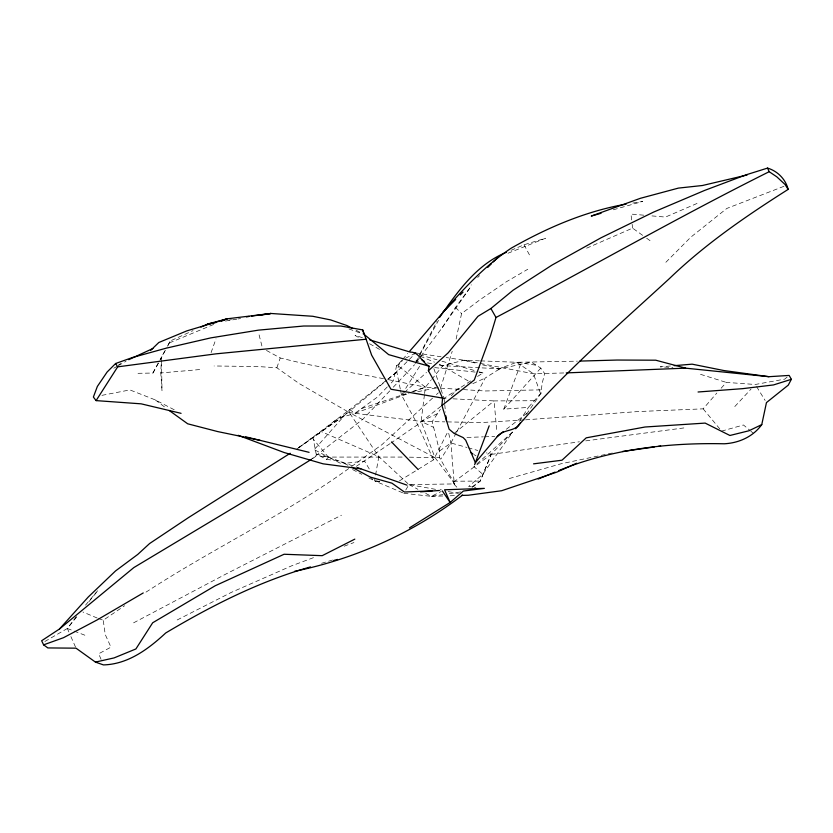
<?xml version="1.0" encoding="UTF-8"?>
<svg xmlns="http://www.w3.org/2000/svg" width="833" height="833" viewBox="0 0 833 833"><rect width="100%" height="100%" fill="white"/><g stroke="black" fill="none" stroke-linecap="round" stroke-linejoin="round"><path stroke-width="0.62" stroke-dasharray="4.17 3.12" d="M456.838 487.159L454.297 484.483L450.903 442.979L448.102 430.682M454.297 484.483L453.527 481.755L439.366 457.359L439.553 450.997L432.192 421.633L440.376 409.305M160.248 359.44L161.467 357.17L162.008 390.896L160.79 372.965L161.467 357.17L165.59 349.6M526.487 414.293L541.086 393.061L542.023 383.982L544.636 373.465L540.794 368.103L531.235 362.043L499.717 368.842L480.974 367.832M424.434 394.8L421.102 421.425L434.982 457.609L454.787 483.921L408.93 484.577L378.807 456.651L349.329 412.606L298.985 383.43L276.868 367.769L257.689 366.53L214.112 365.979M424.591 393.53L425.392 387.189L430.953 380.337M456.12 339.031L461.576 313.604L479.787 299.89L506.329 281.783L527.778 269.267M400.267 388.99L396.8 371.924L399.278 363.646L402.714 360.429M440.459 388.251L452.204 351.339M276.868 367.769L280.221 357.982L265.821 350.089M420.727 356.43L442.292 327.525L470.458 287.135L471.259 284.803M211.082 352.619L216.007 338.823M472.415 487.295L480.245 481.078L491.272 454.224L512.597 432.077L482.776 474.279L468.646 486.482L475.903 487.357M541.086 393.061L528.403 407.399L503.788 409.149L520.448 364.49M471.863 487.034L480.245 481.078L491.272 454.224L486.378 452.86M167.568 346.247L170.296 340.957L193.037 330.639M415.146 363.542L417.468 358.95M419.78 354.358L436.898 321.538M399.465 480.849L433.504 459.837L447.987 431.484M456.317 432.733L450.903 442.979L440.834 459.066M456.921 431.588L485.191 378.047L499.717 368.842M138.018 373.309L152.939 373.038L159.644 360.574M416.417 361.283L418.874 356.722M419.488 355.587L438.543 320.288M167.943 345.279L170.296 340.957M152.939 373.038L166.964 347.361M405.765 490.033L408.93 484.577L435.576 489.346M498.092 369.904L498.748 368.852L516.731 362.282L577.321 361.158M433.504 459.837L417.677 424.653L401.506 395.092L420.342 365.125M519.469 421.352L528.403 407.399M442.292 327.525L455.495 307.367L470.458 287.135M416.875 361.595L419.957 357.472M44.867 641.493L67.348 628.488L76.719 616.108M350.693 414.636L337.813 418.51L321.153 431.9L312.989 437.429L316.186 454.089L326.557 459.358L328.327 457.078L403.057 457.067M68.879 631.966L67.348 628.488L76.98 616.535M89.027 601.593L97.867 590.628M431.744 379.359L442.864 365.645L463.95 360.231L479.402 360.835M85.528 605.122L97.815 590.555M314.812 449.008L349.704 409.628L386.783 379.942M401.912 360.272L396.508 365.916L393.415 380.681L388.074 386.158M402.745 359.294L407.764 353.421M451.34 395.769L456.973 389.198L461.846 387.491M525.592 419.832L638.234 411.544L703.156 408.847L716.838 393.03M453.506 482.213L491.272 454.224M721.159 388.199L726.355 382.409L755.271 384.482L784.696 379.13L787.383 376.912M503.788 409.149L540.794 368.103M734.8 406.556L751.012 389.084M389.75 390.906L363.146 418.999L310.188 460.18M393.291 387.168L414.574 364.698M387.189 387.064L377.391 397.091L354.952 413.293L349.329 412.606L434.982 457.609L439.366 457.359M665.879 262.28L690.817 237.166L726.813 208.448L784.426 186.123M477.694 277.462L479.527 275.629M387.907 379.327L396.8 371.924L413.689 355.066M432.587 398.091L381.951 444.635L352.848 465.585M436.419 394.571L438.325 392.812M400.517 390.219L401.506 395.092L403.422 393.353M404.39 392.478L426.475 372.476M512.597 432.077L473.904 466.595L482.776 474.279M396.508 365.916L399.278 363.646M298.87 447.696L345.424 414.699L386.918 380.15M454.12 433.399L494.115 400.912L536.369 400.704M387.782 379.14L396.8 371.924M440.917 406.296L417.677 424.653L391.125 442.896M506.349 429.245L527.664 412.668M296.746 449.206L349.704 409.628L354.952 413.293L421.102 421.425L444.884 421.862M348.694 468.573C284.178 515.065 211.728 549.124 145.244 592.627M439.553 450.997L450.903 442.979L466.803 447.415M298.568 447.54L345.424 414.699M390.063 443.625L355.837 466.657M98.409 618.482L103.23 620.252L124.638 605.726M312.448 458.639L317.852 455.068M442.573 398.101L444.041 398.351L473.217 379.296M477.538 376.474L482.942 372.945L479.214 371.882M453.527 481.755L454.37 481.214L480.245 481.078M118.682 364.844L120.785 363.542M439.303 490.491L441.23 489.315M113.788 368.217L117.12 366.322M118.234 365.687L126.002 361.251M133.603 622.834L226.191 573.895L341.457 515.211M405.515 358.263L414.261 353.754M177.169 619.971L231.324 592.388L291.904 565.722L315.009 557.09M403.859 493.303L431.307 496.343L441.23 491.46M437.533 413.595L421.102 421.425L433.389 427.204M472.832 383.649L485.191 378.047M642.628 235.333L632.58 228.127L583.86 249.39M697.023 203.46L665.432 217.08L650.115 215.747M511.098 250.296L524.051 244.756L545.584 238.238L507.412 253.471M169.401 342.904L215.445 323.714M344.196 546.188L353.921 542.554M354.952 413.293L408.389 393.488M413.241 391.697L425.392 387.189L439.283 388.074M361.46 408.555L405.723 393.77M411.866 391.708L425.392 387.189L397.372 365.239M321.6 563.285L332.7 559.984M613.327 209.791L642.732 201.43L631.268 203.325M509.296 478.538L561.005 463.794L613.609 452.756M721.524 431.14L743.463 424.986L749.898 430.38M401.506 395.092L409.013 393.53M417.76 391.708L436.523 387.803M101.949 395.342L129.917 389.927L155.271 399.902L175.471 410.419M228.981 320.122L231.48 319.664M225.42 321.059L236.791 319.154M238.051 318.945L240.581 318.529M425.715 493.396L431.307 496.343L442.875 494.604M449.289 493.636L462.138 491.709M491.293 454.412L579.404 441.782M585.755 440.876L684.695 427.829M326.557 459.358L339.531 461.118L344.206 463.408L364.583 461.138L369.706 469.739M482.599 364.844L498.748 368.852L500.487 368.665M199.67 369.56L160.79 372.965M670.44 365.989L660.236 366.843L672.929 367.499M524.301 419.905L481.703 422.55L446.155 421.883M466.959 437.44L483.348 436.846M484.608 436.804L494.698 436.44M431.307 496.343L443.906 495.968M450.195 495.77L456.494 495.583M563.733 372.965L533.422 373.757L463.95 360.231L446.144 357.534M540.471 389.875L485.025 390.979L462.076 389.521M409.44 457.171L434.982 457.609M480.683 360.876L516.731 362.282L536.015 365.187M433.889 368.644L444.041 398.351L447.894 398.549M453.027 398.809L494.115 400.912L496.885 432.546M479.704 367.759L442.864 365.645L437.741 364.729M440.553 388.157L460.795 389.438M643.732 215.185L630.966 214.071L631.997 223.015M321.017 456.317L328.327 457.078L354.931 466.688M379.64 481.412L374.548 480.86L366.458 476.695M434.753 367.603L477.861 372.382M479.131 372.528L482.942 372.945M379.515 481.516L374.548 480.86L370.269 477.101M415.605 352.921L441.053 356.763M415.959 360.866L418.52 361.324M427.485 362.917L432.619 363.823M448.258 491.616L458.41 493.438M383.503 378.671L306.336 364.188L280.221 357.982M388.459 379.671L425.392 387.189M316.186 454.089L328.327 457.078L342.196 464.21M463.95 360.231L477.621 363.615M468.031 447.758L477.809 450.476M419.634 354.785L437.013 359.773M441.979 361.199L477.975 371.528M362.407 337.657L355.035 335.428L360.637 338.625M700.522 374.329L726.355 382.409M348.933 328.941L362.928 333.96M453.61 483.494L454.787 483.921M97.211 618.044L82.967 612.026M67.348 628.488L86.299 635.766M420.228 356.232L434.524 362.178M439.293 364.156L471.717 382.982M402.683 492.813L374.548 480.86L378.807 456.651L321.413 431.681M344.206 463.408L348.402 465.46M498.748 368.852L499.3 369.123M352.588 469.562L361.834 474.321M356.097 330.253L361.814 333.2M408.93 484.577L417.885 489.283M314.968 450.028L328.327 457.078L313.302 439.189M369.602 343.748L379.692 349.506M473.904 454.537L475.976 455.87M516.731 362.282L533.422 373.757L540.617 393.801M646.647 238.217L650.667 241.101M155.271 399.902L166.204 408.201M750.814 431.15L753.573 433.452M455.495 307.367L461.576 313.604M703.156 408.847L719.983 429.13M756.593 386.616L765.142 400.465M524.051 244.756L529.559 255.096M70.909 636.599L75.501 647.012M101.085 659.351L98.69 653.78L110.966 647.147L105.229 634.527L103.23 620.252M259.094 334.897L262.489 348.277M632.143 224.296L632.58 228.127M444.041 398.351L444.583 403.37M444.718 404.619L445.53 412.137"/><path stroke-width="1.25" d="M520.073 423.102C515.742 432.046 503.496 428.776 497.478 436.336L475.383 462.648L465.689 440.168L463.169 437.585L454.12 433.399L449.143 429.214L441.927 405.494L442.573 398.101L437.773 387.543L428.401 370.737L429.057 366.187C421.914 362.553 418.853 351.63 410.357 352.13L369.79 339.885M497.197 436.627L503.309 431.609M558.631 470.645C610.776 449.216 668.139 442.542 724.21 443.781C738.892 443.052 753.022 436.721 761.758 424.622L766.454 402.589L788.257 385.138L791.35 379.317L789.174 375.433L768.942 376.693L685.611 368.155L566.284 372.903M515.648 428.766C562.296 373.955 616.743 326.984 669.576 278.43C705.395 243.965 746.326 215.903 788.164 189.383L784.988 184.405L776.793 176.815L769.171 171.702C676.792 217.798 587.255 269.288 495.999 317.477L490.418 336.011L474.31 379.942L441.927 405.494M474.643 464.616L489.19 425.798M366.104 339.229L362.699 329.899L340.77 326.015L303.712 326.015L258.459 330.139L210.78 337.886L166.131 348.194L132.666 357.451L115.641 363.5L107.124 372.018L97.357 386.439L93.379 397.06L96.097 400.611L117.672 366.853L216.132 353.827L366.104 339.229L371.643 355.15L390.989 389.25L442.573 398.101M439.543 317.446C457.4 292.019 476.476 264.405 506.381 252.305M409.43 351.464C441.344 315.447 470.728 275.411 511.066 248.255C545.823 228.513 582.913 212.259 622.355 204.803L626.177 204.168M310.48 566.919C259.209 581.434 211.374 605.768 165.746 632.955C148.378 649.042 128.147 664.245 103.469 664.911L95.441 662.1L76.011 648.168L47.856 647.928L43.608 644.846L41.65 640.744L59.476 628.998L88.298 596.969L115.516 570.959L137.695 554.476L149.596 543.543L188.55 517.553L290.217 453.267M442.844 312.313L455.682 299.474M460.264 294.892L463.023 292.133M487.774 267.372L491.449 263.707M493.282 261.864L497.863 257.282M150.731 350.329L158.811 342.498L186.759 330.909L227.253 318.8L270.892 313.468L312.75 316.28L330.711 319.934L346.955 325.547L352.671 328.483M428.401 370.737L448.196 352.807L477.955 316.321L490.887 308.512L513.118 290.196L552.133 265.019L600.926 237.842L653.603 212.082L704.666 190.403L745.858 174.899L767.547 168.089C777.564 171.057 785.613 179.21 788.164 189.383M59.476 628.998L133.863 567.554L243.153 501.997L311.365 459.347M462.638 495.041C413.251 532.766 355.358 558.849 294.486 571.344M409.451 527.893L450.132 502.466L463.377 491.033L484.358 488.367L444.583 489.783L450.132 502.466L442.333 490.908M414.261 353.754L415.605 352.921M143.245 592.95L97.19 619.908L63.485 637.703L43.608 644.846M354.816 539.138L322.204 555.673L284.095 554.257L215.185 585.766L152.678 622.772L135.894 648.959L114.079 657.914L95.441 662.1M761.758 424.622L748.919 430.776L729.916 435.482L705.155 423.091L645.034 427.006L586.245 437.835L561.983 460.212L533.568 463.846M128.74 359.689L152.908 348.506M200.951 327.067L207.74 324.006L227.253 318.8L221.349 321.257M576.655 463.231L556.985 472.051L501.685 490.72L468.406 495.229L461.524 495.437M538.212 479.048L555.028 472.124M791.35 379.317L773.524 384.929L742.64 388.657L698.064 391.999M601.072 213.279L591.274 216.059L640.379 198.306L678.406 188.102L702.479 185.499L747.097 174.992M333.846 560.442L337.532 559.422M216.486 322.402L207.74 324.006L212.79 323.162M246.474 316.915L248.973 316.467M259.521 315.363L270.892 313.468L251.556 316.113M622.501 451.486L654.29 446.977M658.101 446.436L660.642 446.071M420.55 491.866L439.303 490.491M674.261 365.666L692.119 364.167L723.804 370.529L768.942 376.693M432.108 490.866L404.369 492.011L391.906 483.161L370.269 477.101L351.547 467.011M579.893 361.085L617.118 360.043L655.748 360.2L685.611 368.155M96.097 400.611L141.162 403.838L181.073 413.335M407.045 485.17L360.845 468.823L323.1 463.825L284.105 452.506L238.134 435.295M259.958 440.313L217.736 431.588L187.685 423.799L169.193 410.471M245.662 436.825L309.085 452.34M429.057 366.187L388.657 354.629L364.094 334.377L362.699 329.899M357.295 467.542L360.845 468.823M470.78 452.538L472.863 453.87M421.519 359.523L424.507 361.512M391.562 441.948L418.156 469.531M115.641 363.5L117.672 366.853M490.887 308.512L495.999 317.477M767.547 168.089L769.171 171.702M445.926 415.896L446.467 420.904"/></g></svg>
